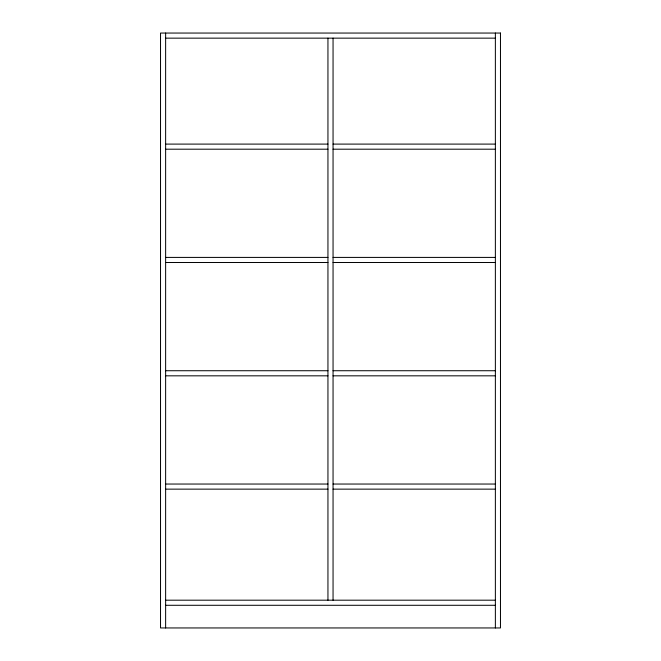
<?xml version="1.0" encoding="UTF-8"?>
<svg xmlns="http://www.w3.org/2000/svg" width="661" height="661" viewBox="0 0 661 661"><rect width="100%" height="100%" fill="white"/><g stroke="black" fill="none" stroke-linecap="round" stroke-linejoin="round"><path stroke-width="0.99" d="M165.63 38.148L495.37 38.148M165.63 144.098L327.947 144.098M333.053 144.098L495.37 144.098M165.63 149.196L327.947 149.196M333.053 149.196L495.37 149.196M165.63 257.41L327.947 257.41M333.053 257.41L495.37 257.41M165.63 262.508L327.947 262.508M333.053 262.508L495.37 262.508M165.63 370.73L327.947 370.73M333.053 370.73L495.37 370.73M165.63 375.828L327.947 375.828M333.053 375.828L495.37 375.828M165.63 484.042L327.947 484.042M333.053 484.042L495.37 484.042M165.63 489.14L327.947 489.14M333.053 489.14L495.37 489.14M165.63 600.188L495.37 600.188M165.63 605.286L495.37 605.286M495.37 33.05L495.37 627.95M333.053 38.148L333.053 600.188M327.947 38.148L327.947 600.188M165.63 33.05L165.63 627.95M500.468 33.05L160.532 33.05L160.532 627.95L500.468 627.95L500.468 33.05"/></g></svg>
